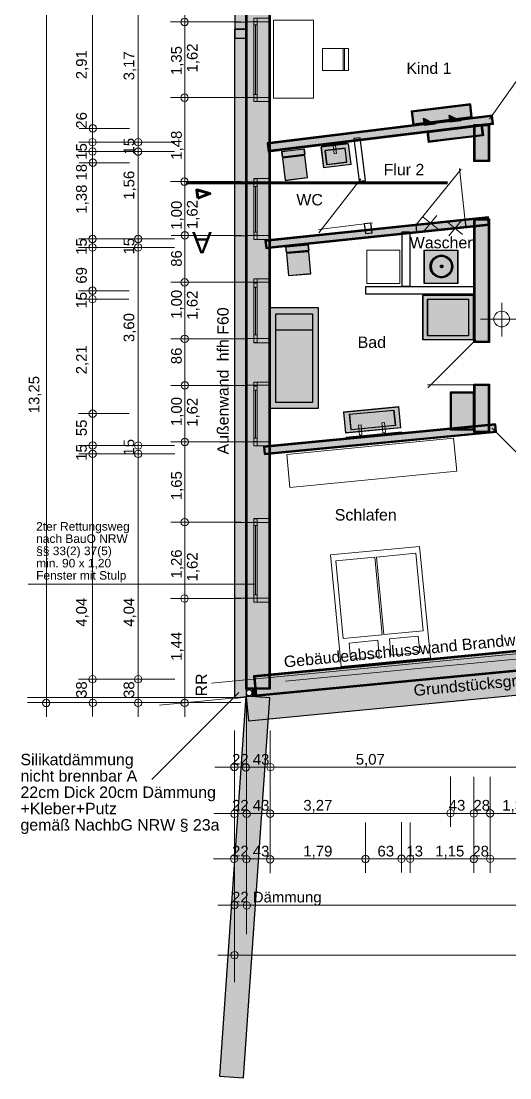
# Model space of a CAD drawing. Header units: millimetres. Extents: x 928 to 41670, y -1551 to 29737.
# Drawn here: x 928 to 9644, y -84 to 18776 of the extents above; entities that cross this region are included whole.
import ezdxf

# ---------------------------------------------------------------- set-up
doc = ezdxf.new("R2010")
doc.units = ezdxf.units.MM
doc.header["$LTSCALE"] = 50
doc.linetypes.add('PDF_564-4_176-4_70-6_176-4', pattern=[987.8, 564.4, -176.4, 70.6, -176.4])
for name, color, linetype in [('00_Wand_Bestand', 7, 'Continuous'), ('01_Daemmung_neu', 9, 'Continuous'), ('02_Grundstuecksgrenze', 8, 'Continuous'), ('03_Sanitaer', 5, 'Continuous'), ('05_Linien_stark', 7, 'Continuous'), ('06_Linien_fein', 3, 'Continuous'), ('07_Bemassung', 6, 'Continuous'), ('08_Schnittlinie', 1, 'Continuous'), ('10_Text', 7, 'Continuous')]:
    doc.layers.add(name, color=color, linetype=linetype)
doc.styles.add('PLAN', font='arial.ttf')

msp = doc.modelspace()

# ---------------------------------------------------------------- hatches: boundary and pattern name
at = {"layer": '00_Wand_Bestand'}
for points in [[(4938, 20012), (5368, 20012), (5368, 6851), (4938, 6851)], [(7882, 17170), (7913, 16919), (8975, 17050), (8944, 17301)], [(5314, 16602), (5334, 16445), (9354, 16939), (9335, 17096)], [(8120, 16915), (8105, 17043), (8313, 16939)], [(8577, 16972), (8561, 17100), (8770, 16996)], [(9149, 16927), (9173, 16733), (8191, 16612), (8168, 16807)], [(9002, 16931), (9284, 16931), (9284, 16270), (9002, 16270)], [(5276, 14866), (5292, 14717), (9280, 15136), (9265, 15285)], [(9002, 15248), (9284, 15248), (9284, 13042), (9002, 13042)], [(8243, 14397), (8225, 14397), (8225, 14408), (8226, 14419), (8228, 14430), (8230, 14441), (8233, 14452), (8236, 14462), (8240, 14472), (8244, 14482), (8249, 14492), (8254, 14501), (8260, 14510), (8266, 14518), (8273, 14527), (8280, 14534), (8287, 14542), (8295, 14549), (8304, 14556), (8312, 14562), (8321, 14568), (8330, 14573), (8340, 14578), (8350, 14582), (8360, 14586), (8370, 14589), (8381, 14592), (8392, 14594), (8403, 14596), (8414, 14596), (8425, 14597), (8436, 14596), (8448, 14596), (8459, 14594), (8469, 14592), (8480, 14589), (8490, 14586), (8500, 14582), (8510, 14578), (8520, 14573), (8529, 14568), (8538, 14562), (8547, 14556), (8555, 14549), (8563, 14542), (8570, 14534), (8577, 14527), (8584, 14518), (8590, 14510), (8596, 14501), (8601, 14492), (8606, 14482), (8610, 14472), (8614, 14462), (8617, 14452), (8620, 14441), (8622, 14430), (8624, 14419), (8625, 14408), (8625, 14397), (8625, 14385), (8624, 14374), (8622, 14363), (8620, 14352), (8617, 14342), (8614, 14332), (8610, 14321), (8606, 14312), (8601, 14302), (8596, 14293), (8590, 14284), (8584, 14275), (8577, 14267), (8570, 14259), (8563, 14252), (8555, 14245), (8547, 14238), (8538, 14232), (8529, 14226), (8520, 14221), (8510, 14216), (8500, 14211), (8490, 14208), (8480, 14204), (8469, 14202), (8459, 14200), (8448, 14198), (8436, 14197), (8425, 14197), (8414, 14197), (8403, 14198), (8392, 14200), (8381, 14202), (8370, 14204), (8360, 14208), (8350, 14211), (8340, 14216), (8330, 14221), (8321, 14226), (8312, 14232), (8304, 14238), (8295, 14245), (8287, 14252), (8280, 14259), (8273, 14267), (8266, 14275), (8260, 14284), (8254, 14293), (8249, 14302), (8244, 14312), (8240, 14321), (8236, 14332), (8233, 14342), (8230, 14352), (8228, 14363), (8226, 14374), (8225, 14385), (8225, 14397), (8243, 14397), (8243, 14386), (8244, 14376), (8245, 14365), (8248, 14355), (8250, 14345), (8253, 14335), (8257, 14326), (8261, 14317), (8266, 14308), (8271, 14299), (8277, 14291), (8283, 14283), (8289, 14275), (8296, 14268), (8303, 14261), (8311, 14255), (8319, 14249), (8327, 14243), (8336, 14238), (8345, 14233), (8354, 14229), (8364, 14225), (8373, 14222), (8383, 14219), (8393, 14217), (8404, 14216), (8414, 14215), (8425, 14214), (8436, 14215), (8446, 14216), (8457, 14217), (8467, 14219), (8477, 14222), (8487, 14225), (8496, 14229), (8505, 14233), (8514, 14238), (8523, 14243), (8531, 14249), (8539, 14255), (8547, 14261), (8554, 14268), (8561, 14275), (8567, 14283), (8573, 14291), (8579, 14299), (8584, 14308), (8589, 14317), (8593, 14326), (8597, 14335), (8600, 14345), (8603, 14355), (8605, 14365), (8606, 14376), (8607, 14386), (8607, 14397), (8607, 14408), (8606, 14418), (8605, 14428), (8603, 14439), (8600, 14449), (8597, 14458), (8593, 14468), (8589, 14477), (8584, 14486), (8579, 14494), (8573, 14503), (8567, 14511), (8561, 14518), (8554, 14526), (8547, 14533), (8539, 14539), (8531, 14545), (8523, 14551), (8514, 14556), (8505, 14561), (8496, 14565), (8487, 14568), (8477, 14572), (8467, 14574), (8457, 14576), (8446, 14578), (8436, 14579), (8425, 14579), (8414, 14579), (8404, 14578), (8393, 14576), (8383, 14574), (8373, 14572), (8364, 14568), (8354, 14565), (8345, 14561), (8336, 14556), (8327, 14551), (8319, 14545), (8311, 14539), (8303, 14533), (8296, 14526), (8289, 14518), (8283, 14511), (8277, 14503), (8271, 14494), (8266, 14486), (8261, 14477), (8257, 14468), (8253, 14458), (8250, 14449), (8248, 14439), (8245, 14428), (8244, 14418), (8243, 14408)], [(8225, 14402), (8226, 14413), (8227, 14424), (8229, 14435), (8231, 14445), (8234, 14456), (8237, 14466), (8241, 14476), (8246, 14485), (8251, 14494), (8256, 14503), (8262, 14512), (8268, 14521), (8275, 14529), (8282, 14536), (8289, 14544), (8297, 14550), (8305, 14557), (8314, 14563), (8323, 14569), (8332, 14574), (8341, 14578), (8351, 14583), (8361, 14586), (8371, 14589), (8381, 14592), (8392, 14594), (8403, 14596), (8414, 14596), (8425, 14597), (8436, 14596), (8448, 14596), (8459, 14594), (8469, 14592), (8480, 14589), (8490, 14586), (8500, 14582), (8510, 14578), (8520, 14573), (8529, 14568), (8538, 14562), (8547, 14556), (8555, 14549), (8563, 14542), (8570, 14534), (8577, 14527), (8584, 14518), (8590, 14510), (8596, 14501), (8601, 14492), (8606, 14482), (8610, 14472), (8614, 14462), (8617, 14452), (8620, 14441), (8622, 14430), (8624, 14419), (8625, 14408), (8625, 14397), (8625, 14385), (8624, 14374), (8622, 14363), (8620, 14352), (8617, 14342), (8614, 14332), (8610, 14321), (8606, 14312), (8601, 14302), (8596, 14293), (8590, 14284), (8584, 14275), (8577, 14267), (8570, 14259), (8563, 14252), (8555, 14245), (8547, 14238), (8538, 14232), (8529, 14226), (8520, 14221), (8510, 14216), (8500, 14211), (8490, 14208), (8480, 14204), (8469, 14202), (8459, 14200), (8448, 14198), (8436, 14197), (8425, 14197), (8414, 14197), (8403, 14198), (8392, 14200), (8381, 14202), (8370, 14204), (8360, 14208), (8350, 14211), (8340, 14216), (8330, 14221), (8321, 14226), (8312, 14232), (8304, 14238), (8295, 14245), (8287, 14252), (8280, 14259), (8273, 14267), (8266, 14275), (8260, 14284), (8254, 14293), (8249, 14302), (8244, 14312), (8240, 14321), (8236, 14332), (8233, 14342), (8230, 14352), (8228, 14363), (8226, 14374), (8225, 14385), (8225, 14397), (8225, 14399)], [(8232, 14390), (8236, 14390), (8237, 14379), (8238, 14368), (8240, 14357), (8243, 14346), (8246, 14336), (8249, 14326), (8254, 14316), (8259, 14307), (8264, 14297), (8270, 14289), (8276, 14280), (8283, 14272), (8290, 14264), (8297, 14257), (8305, 14250), (8314, 14244), (8322, 14238), (8331, 14232), (8341, 14227), (8350, 14223), (8360, 14219), (8371, 14215), (8381, 14213), (8392, 14210), (8403, 14209), (8414, 14208), (8425, 14207), (8436, 14208), (8447, 14209), (8458, 14210), (8468, 14212), (8479, 14215), (8489, 14218), (8499, 14222), (8508, 14227), (8518, 14232), (8527, 14237), (8535, 14243), (8544, 14249), (8551, 14256), (8559, 14263), (8566, 14270), (8573, 14278), (8579, 14287), (8585, 14295), (8590, 14304), (8595, 14314), (8600, 14323), (8603, 14333), (8607, 14343), (8609, 14353), (8612, 14364), (8613, 14375), (8614, 14386), (8615, 14397), (8614, 14408), (8613, 14419), (8612, 14430), (8609, 14440), (8607, 14451), (8603, 14461), (8600, 14470), (8595, 14480), (8590, 14489), (8585, 14498), (8579, 14507), (8573, 14515), (8566, 14523), (8559, 14531), (8551, 14538), (8544, 14545), (8535, 14551), (8527, 14557), (8518, 14562), (8508, 14567), (8499, 14571), (8489, 14575), (8479, 14578), (8469, 14581), (8458, 14583), (8447, 14585), (8436, 14586), (8425, 14586), (8414, 14586), (8403, 14585), (8392, 14583), (8381, 14581), (8371, 14578), (8360, 14575), (8350, 14571), (8341, 14566), (8331, 14561), (8322, 14556), (8314, 14550), (8305, 14543), (8297, 14537), (8290, 14529), (8283, 14522), (8276, 14513), (8270, 14505), (8264, 14496), (8259, 14487), (8254, 14477), (8249, 14468), (8246, 14458), (8243, 14447), (8240, 14437), (8238, 14426), (8237, 14415), (8236, 14404), (8232, 14404), (8233, 14415), (8234, 14426), (8236, 14436), (8239, 14447), (8242, 14457), (8245, 14467), (8249, 14476), (8254, 14486), (8259, 14495), (8265, 14504), (8270, 14512), (8277, 14520), (8284, 14528), (8291, 14536), (8299, 14543), (8307, 14549), (8315, 14555), (8324, 14561), (8333, 14566), (8342, 14571), (8352, 14575), (8361, 14579), (8371, 14582), (8382, 14585), (8392, 14587), (8403, 14589), (8414, 14589), (8425, 14590), (8436, 14589), (8447, 14589), (8457, 14587), (8468, 14585), (8478, 14582), (8488, 14579), (8498, 14576), (8507, 14571), (8516, 14567), (8525, 14562), (8534, 14556), (8542, 14550), (8550, 14544), (8558, 14537), (8565, 14530), (8572, 14522), (8578, 14514), (8584, 14506), (8590, 14497), (8595, 14488), (8600, 14479), (8604, 14470), (8608, 14460), (8611, 14450), (8613, 14440), (8615, 14429), (8617, 14419), (8618, 14408), (8618, 14397), (8618, 14386), (8617, 14375), (8615, 14364), (8613, 14354), (8611, 14344), (8608, 14334), (8604, 14324), (8600, 14315), (8595, 14305), (8590, 14296), (8584, 14288), (8578, 14280), (8572, 14272), (8565, 14264), (8558, 14257), (8550, 14250), (8542, 14243), (8534, 14237), (8525, 14232), (8516, 14227), (8507, 14222), (8498, 14218), (8488, 14214), (8478, 14211), (8468, 14209), (8457, 14207), (8447, 14205), (8436, 14204), (8425, 14204), (8414, 14204), (8403, 14205), (8392, 14207), (8382, 14209), (8371, 14211), (8361, 14215), (8352, 14218), (8342, 14223), (8333, 14227), (8324, 14233), (8315, 14238), (8307, 14244), (8299, 14251), (8291, 14258), (8284, 14265), (8277, 14273), (8270, 14281), (8265, 14290), (8259, 14299), (8254, 14308), (8249, 14317), (8245, 14327), (8242, 14337), (8239, 14347), (8236, 14357), (8234, 14368), (8233, 14379)], [(8243, 14392), (8243, 14394), (8243, 14397), (8243, 14408), (8244, 14418), (8245, 14428), (8248, 14439), (8250, 14449), (8253, 14458), (8257, 14468), (8261, 14477), (8266, 14486), (8271, 14494), (8277, 14503), (8283, 14511), (8289, 14518), (8296, 14526), (8303, 14533), (8311, 14539), (8319, 14545), (8327, 14551), (8336, 14556), (8345, 14561), (8354, 14565), (8364, 14568), (8373, 14572), (8383, 14574), (8393, 14576), (8404, 14578), (8414, 14579), (8425, 14579), (8436, 14579), (8446, 14578), (8457, 14576), (8467, 14574), (8477, 14572), (8487, 14568), (8496, 14565), (8505, 14561), (8514, 14556), (8523, 14551), (8531, 14545), (8539, 14539), (8547, 14533), (8554, 14526), (8561, 14518), (8567, 14511), (8573, 14503), (8579, 14494), (8584, 14486), (8589, 14477), (8593, 14468), (8597, 14458), (8600, 14449), (8603, 14439), (8605, 14428), (8606, 14418), (8607, 14408), (8607, 14397), (8607, 14386), (8606, 14376), (8605, 14365), (8603, 14355), (8600, 14345), (8597, 14335), (8593, 14326), (8589, 14317), (8584, 14308), (8579, 14299), (8573, 14291), (8567, 14283), (8561, 14275), (8554, 14268), (8547, 14261), (8539, 14255), (8531, 14249), (8523, 14243), (8514, 14238), (8505, 14233), (8496, 14229), (8487, 14225), (8477, 14222), (8467, 14219), (8457, 14217), (8446, 14216), (8436, 14215), (8425, 14214), (8414, 14215), (8403, 14216), (8393, 14217), (8382, 14219), (8372, 14222), (8362, 14226), (8353, 14229), (8343, 14234), (8334, 14239), (8326, 14244), (8317, 14250), (8309, 14256), (8301, 14263), (8294, 14270), (8287, 14278), (8281, 14285), (8275, 14294), (8269, 14302), (8264, 14311), (8260, 14320), (8255, 14330), (8252, 14340), (8249, 14350), (8246, 14360), (8245, 14371), (8243, 14381)], [(9002, 12294), (9284, 12294), (9284, 11435), (9002, 11435)], [(8583, 12160), (9015, 12160), (9015, 11476), (8583, 11476)], [(9406, 11437), (9391, 11588), (5252, 11189), (5266, 11039)], [(5075, 7091), (5110, 6727), (15847, 7760), (15812, 8125)], [(5057, 6879), (5111, 6879), (5111, 6730), (5057, 6730)]]:
    msp.add_hatch(color=7, dxfattribs=at).paths.add_polyline_path(points)
at = {"layer": '01_Daemmung_neu'}
for points in [[(4948, 18469), (4948, 20129), (4739, 20105), (4739, 18469)], [(4734, 18633), (4734, 6693), (4948, 6716), (4948, 18633)]]:
    msp.add_hatch(color=7, dxfattribs=at).paths.add_polyline_path(points)
at = {"layer": '02_Grundstuecksgrenze'}
for points in [[(14032, 7592), (4943, 6716), (4984, 6289), (14074, 7164)], [(4937, 6726), (4463, -54), (4892, -84), (5366, 6696)]]:
    msp.add_hatch(color=7, dxfattribs=at).paths.add_polyline_path(points)
at = {"layer": '03_Sanitaer', "transparency": 33554569}
for points in [[(5577, 16447), (5974, 16495), (5987, 16395), (5590, 16347)], [(6812, 16222), (6768, 16584), (6277, 16524), (6322, 16162)], [(6812, 16222), (6768, 16584), (6277, 16524), (6322, 16162)], [(6737, 16259), (6706, 16510), (6349, 16466), (6380, 16215)], [(6737, 16259), (6706, 16510), (6349, 16466), (6380, 16215)], [(5640, 15934), (6037, 15983), (5989, 16380), (5592, 16331)], [(5649, 14747), (6048, 14782), (6057, 14681), (5658, 14646)], [(5694, 14233), (6093, 14268), (6058, 14666), (5660, 14631)], [(8177, 13812), (8908, 13812), (8908, 13162), (8177, 13162)], [(6720, 11426), (6684, 11799), (7657, 11893), (7693, 11520)], [(6813, 11483), (6787, 11760), (7575, 11835), (7602, 11559)]]:
    msp.add_hatch(color=7, dxfattribs=at).paths.add_polyline_path(points)
at = {"layer": '03_Sanitaer', "transparency": 33554559}
for points in [[(8119, 14691), (8714, 14691), (8714, 14091), (8119, 14091)], [(8093, 13887), (8993, 13887), (8993, 13087), (8093, 13087)], [(5374, 13662), (6227, 13662), (6227, 11864), (5374, 11864)], [(5469, 13551), (6127, 13551), (6127, 11970), (5469, 11970)]]:
    msp.add_hatch(color=7, dxfattribs=at).paths.add_polyline_path(points)
at = {"layer": '03_Sanitaer', "transparency": 33554572}
msp.add_hatch(color=7, dxfattribs=at).paths.add_polyline_path([(5469, 13268), (6127, 13268), (6127, 11971), (5469, 11971)])
at = {"layer": '07_Bemassung'}
for points in [[(8428, 14423), (8432, 14422), (8436, 14421), (8439, 14420), (8442, 14418), (8445, 14416), (8448, 14413), (8450, 14410), (8451, 14406), (8452, 14402), (8452, 14399), (8452, 14395), (8451, 14391), (8450, 14388), (8448, 14384), (8445, 14382), (8442, 14379), (8439, 14377), (8436, 14376), (8432, 14375), (8428, 14375), (8424, 14375), (8421, 14376), (8417, 14377), (8414, 14379), (8411, 14382), (8409, 14384), (8407, 14388), (8405, 14391), (8405, 14395), (8404, 14399), (8405, 14402), (8405, 14406), (8407, 14410), (8409, 14413), (8411, 14416), (8414, 14418), (8417, 14420), (8421, 14421), (8424, 14422)], [(8405, 14403), (8406, 14407), (8407, 14410), (8409, 14413), (8412, 14416), (8414, 14418), (8417, 14420), (8421, 14421), (8424, 14422), (8428, 14423), (8432, 14422), (8436, 14421), (8439, 14420), (8442, 14418), (8445, 14416), (8448, 14413), (8450, 14410), (8451, 14406), (8452, 14402), (8452, 14399), (8452, 14395), (8451, 14391), (8450, 14388), (8448, 14384), (8445, 14382), (8442, 14379), (8439, 14377), (8436, 14376), (8432, 14375), (8428, 14375), (8423, 14375), (8418, 14377), (8414, 14379), (8412, 14389), (8429, 14392), (8431, 14393), (8433, 14394), (8434, 14395), (8434, 14397), (8435, 14399), (8434, 14400), (8434, 14402), (8433, 14403), (8431, 14404), (8430, 14405), (8428, 14405), (8428, 14405), (8426, 14405), (8425, 14404), (8410, 14395)]]:
    msp.add_hatch(color=7, dxfattribs=at).paths.add_polyline_path(points)

# ---------------------------------------------------------------- linework, layer by layer
at = {"layer": '00_Wand_Bestand'}
for points in [[(4938, 20012), (5368, 20012), (5368, 6851), (4938, 6851)], [(7882, 17170), (7913, 16919), (8975, 17050), (8944, 17301)], [(5314, 16602), (5334, 16445), (9354, 16939), (9335, 17096)], [(8120, 16915), (8105, 17043), (8313, 16939)], [(8577, 16972), (8561, 17100), (8770, 16996)], [(9149, 16927), (9173, 16733), (8191, 16612), (8168, 16807)], [(9002, 16931), (9284, 16931), (9284, 16270), (9002, 16270)], [(5276, 14866), (5292, 14717), (9280, 15136), (9265, 15285)], [(9002, 15248), (9284, 15248), (9284, 13042), (9002, 13042)], [(8243, 14397), (8225, 14397), (8225, 14408), (8226, 14419), (8228, 14430), (8230, 14441), (8233, 14452), (8236, 14462), (8240, 14472), (8244, 14482), (8249, 14492), (8254, 14501), (8260, 14510), (8266, 14518), (8273, 14527), (8280, 14534), (8287, 14542), (8295, 14549), (8304, 14556), (8312, 14562), (8321, 14568), (8330, 14573), (8340, 14578), (8350, 14582), (8360, 14586), (8370, 14589), (8381, 14592), (8392, 14594), (8403, 14596), (8414, 14596), (8425, 14597), (8436, 14596), (8448, 14596), (8459, 14594), (8469, 14592), (8480, 14589), (8490, 14586), (8500, 14582), (8510, 14578), (8520, 14573), (8529, 14568), (8538, 14562), (8547, 14556), (8555, 14549), (8563, 14542), (8570, 14534), (8577, 14527), (8584, 14518), (8590, 14510), (8596, 14501), (8601, 14492), (8606, 14482), (8610, 14472), (8614, 14462), (8617, 14452), (8620, 14441), (8622, 14430), (8624, 14419), (8625, 14408), (8625, 14397), (8625, 14385), (8624, 14374), (8622, 14363), (8620, 14352), (8617, 14342), (8614, 14332), (8610, 14321), (8606, 14312), (8601, 14302), (8596, 14293), (8590, 14284), (8584, 14275), (8577, 14267), (8570, 14259), (8563, 14252), (8555, 14245), (8547, 14238), (8538, 14232), (8529, 14226), (8520, 14221), (8510, 14216), (8500, 14211), (8490, 14208), (8480, 14204), (8469, 14202), (8459, 14200), (8448, 14198), (8436, 14197), (8425, 14197), (8414, 14197), (8403, 14198), (8392, 14200), (8381, 14202), (8370, 14204), (8360, 14208), (8350, 14211), (8340, 14216), (8330, 14221), (8321, 14226), (8312, 14232), (8304, 14238), (8295, 14245), (8287, 14252), (8280, 14259), (8273, 14267), (8266, 14275), (8260, 14284), (8254, 14293), (8249, 14302), (8244, 14312), (8240, 14321), (8236, 14332), (8233, 14342), (8230, 14352), (8228, 14363), (8226, 14374), (8225, 14385), (8225, 14397), (8243, 14397), (8243, 14386), (8244, 14376), (8245, 14365), (8248, 14355), (8250, 14345), (8253, 14335), (8257, 14326), (8261, 14317), (8266, 14308), (8271, 14299), (8277, 14291), (8283, 14283), (8289, 14275), (8296, 14268), (8303, 14261), (8311, 14255), (8319, 14249), (8327, 14243), (8336, 14238), (8345, 14233), (8354, 14229), (8364, 14225), (8373, 14222), (8383, 14219), (8393, 14217), (8404, 14216), (8414, 14215), (8425, 14214), (8436, 14215), (8446, 14216), (8457, 14217), (8467, 14219), (8477, 14222), (8487, 14225), (8496, 14229), (8505, 14233), (8514, 14238), (8523, 14243), (8531, 14249), (8539, 14255), (8547, 14261), (8554, 14268), (8561, 14275), (8567, 14283), (8573, 14291), (8579, 14299), (8584, 14308), (8589, 14317), (8593, 14326), (8597, 14335), (8600, 14345), (8603, 14355), (8605, 14365), (8606, 14376), (8607, 14386), (8607, 14397), (8607, 14408), (8606, 14418), (8605, 14428), (8603, 14439), (8600, 14449), (8597, 14458), (8593, 14468), (8589, 14477), (8584, 14486), (8579, 14494), (8573, 14503), (8567, 14511), (8561, 14518), (8554, 14526), (8547, 14533), (8539, 14539), (8531, 14545), (8523, 14551), (8514, 14556), (8505, 14561), (8496, 14565), (8487, 14568), (8477, 14572), (8467, 14574), (8457, 14576), (8446, 14578), (8436, 14579), (8425, 14579), (8414, 14579), (8404, 14578), (8393, 14576), (8383, 14574), (8373, 14572), (8364, 14568), (8354, 14565), (8345, 14561), (8336, 14556), (8327, 14551), (8319, 14545), (8311, 14539), (8303, 14533), (8296, 14526), (8289, 14518), (8283, 14511), (8277, 14503), (8271, 14494), (8266, 14486), (8261, 14477), (8257, 14468), (8253, 14458), (8250, 14449), (8248, 14439), (8245, 14428), (8244, 14418), (8243, 14408)], [(9002, 12294), (9284, 12294), (9284, 11435), (9002, 11435)], [(8583, 12160), (9015, 12160), (9015, 11476), (8583, 11476)], [(9406, 11437), (9391, 11588), (5252, 11189), (5266, 11039)], [(5075, 7091), (5110, 6727), (15847, 7760), (15812, 8125)], [(5057, 6879), (5111, 6879), (5111, 6730), (5057, 6730)]]:
    msp.add_lwpolyline(points, close=True, dxfattribs=at)
for centre, radius in [((8422, 14397), 200), ((8426, 14397), 191), ((8423, 14397), 182)]:
    msp.add_circle(centre, radius, dxfattribs=at)
at = {"layer": '01_Daemmung_neu'}
for points in [[(4948, 18469), (4948, 20129), (4739, 20105), (4739, 18469)], [(4734, 18633), (4734, 6693), (4948, 6716), (4948, 18633)]]:
    msp.add_lwpolyline(points, close=True, dxfattribs=at)
at = {"layer": '02_Grundstuecksgrenze'}
for points in [[(14032, 7592), (4943, 6716), (4984, 6289), (14074, 7164)], [(4937, 6726), (4463, -54), (4892, -84), (5366, 6696)]]:
    msp.add_lwpolyline(points, close=True, dxfattribs=at)
at = {"layer": '03_Sanitaer'}
for points in [[(5577, 16447), (5974, 16495), (5987, 16395), (5590, 16347)], [(6812, 16222), (6768, 16584), (6277, 16524), (6322, 16162)], [(6812, 16222), (6768, 16584), (6277, 16524), (6322, 16162)], [(6737, 16259), (6706, 16510), (6349, 16466), (6380, 16215)], [(6737, 16259), (6706, 16510), (6349, 16466), (6380, 16215)], [(5640, 15934), (6037, 15983), (5989, 16380), (5592, 16331)], [(5649, 14747), (6048, 14782), (6057, 14681), (5658, 14646)], [(5694, 14233), (6093, 14268), (6058, 14666), (5660, 14631)], [(8119, 14691), (8714, 14691), (8714, 14091), (8119, 14091)], [(8093, 13887), (8993, 13887), (8993, 13087), (8093, 13087)], [(8177, 13812), (8908, 13812), (8908, 13162), (8177, 13162)], [(5374, 13662), (6227, 13662), (6227, 11864), (5374, 11864)], [(5469, 13551), (6127, 13551), (6127, 11970), (5469, 11970)], [(5469, 13268), (6127, 13268), (6127, 11971), (5469, 11971)], [(6720, 11426), (6684, 11799), (7657, 11893), (7693, 11520)], [(6813, 11483), (6787, 11760), (7575, 11835), (7602, 11559)]]:
    msp.add_lwpolyline(points, close=True, dxfattribs=at)
at = {"layer": '05_Linien_stark', "lineweight": 15}
for p, q in [((3594, 18761), (4848, 18761)), ((3594, 17411), (4849, 17411)), ((1961, 16861), (2860, 16861)), ((1956, 16614), (2855, 16614)), ((2771, 16613), (3670, 16613)), ((1952, 16448), (2851, 16448)), ((2766, 16448), (3666, 16448)), ((1962, 16249), (2861, 16249)), ((3592, 15911), (4846, 15911)), ((3602, 14948), (4856, 14948)), ((1952, 14737), (2851, 14737)), ((1953, 14888), (2853, 14888)), ((2765, 14737), (3665, 14737)), ((2767, 14889), (3666, 14889)), ((1953, 13965), (2852, 13965)), ((3596, 14115), (4851, 14115)), ((1951, 13814), (2851, 13814)), ((9500, 13750), (9500, 13150)), ((9119, 13459), (11751, 13459)), ((3596, 13105), (4851, 13105)), ((3599, 12275), (4853, 12275)), ((1954, 11772), (2854, 11772)), ((1954, 11204), (2854, 11204)), ((2765, 11203), (3665, 11203)), ((3599, 11265), (4853, 11265)), ((1958, 11053), (2857, 11053)), ((1958, 11053), (2857, 11053)), ((2769, 11052), (3668, 11052)), ((3596, 9833), (4851, 9833)), ((1051, 8729), (5106, 8729)), ((3594, 8472), (4849, 8472)), ((4323, 6961), (16271, 8111)), ((5642, 6994), (16117, 8002)), ((3396, 6566), (16302, 7809)), ((1953, 7030), (2852, 7030)), ((2768, 7031), (3667, 7031)), ((3257, 5240), (4809, 6791)), ((1041, 6703), (4843, 6703)), ((4732, 5215), (4732, 6114)), ((4732, 5215), (4732, 6114)), ((5370, 5219), (5370, 6118)), ((5370, 5219), (5370, 6118)), ((5370, 4382), (5370, 5282)), ((8584, 4394), (8584, 5293)), ((8584, 4394), (8584, 5293)), ((9001, 4390), (9001, 5289)), ((9001, 4390), (9001, 5289)), ((9293, 4392), (9293, 5291)), ((9293, 4392), (9293, 5291)), ((5370, 3567), (5370, 4467)), ((7069, 3576), (7069, 4475)), ((7711, 3581), (7711, 4481)), ((7864, 3576), (7864, 4475)), ((9002, 3576), (9002, 4476)), ((9002, 3576), (9002, 4476)), ((9293, 3578), (9293, 4477)), ((9293, 3578), (9293, 4477))]:
    msp.add_line(p, q, dxfattribs=at)
at = {"layer": '05_Linien_stark', "lineweight": 18}
for points in [[(4944, 18474), (4944, 20124), (4743, 20101), (4743, 18474)], [(4739, 18760), (4944, 18760), (4944, 17410), (4739, 17410)], [(4739, 18628), (4739, 6698), (4943, 6720), (4943, 18628)], [(5582, 16443), (5971, 16491), (5982, 16399), (5594, 16351)], [(6768, 16588), (6274, 16527), (6319, 16158), (6814, 16219)], [(6768, 16588), (6274, 16527), (6319, 16158), (6814, 16219)], [(6707, 16505), (6347, 16461), (6377, 16218), (6737, 16262)], [(6707, 16505), (6347, 16461), (6377, 16218), (6737, 16262)], [(5644, 15939), (6032, 15987), (5985, 16375), (5597, 16328)], [(4739, 15908), (4944, 15908), (4944, 14946), (4739, 14946)], [(5654, 14743), (6044, 14777), (6052, 14685), (5662, 14651)], [(5698, 14238), (6088, 14272), (6054, 14661), (5664, 14627)], [(4739, 14116), (4944, 14116), (4944, 13106), (4739, 13106)], [(4739, 12275), (4944, 12275), (4944, 11265), (4739, 11265)], [(6679, 11803), (6716, 11420), (7699, 11515), (7662, 11898)], [(6817, 11488), (6792, 11756), (7571, 11831), (7597, 11563)], [(6961, 11385), (7007, 11390), (6990, 11568), (6944, 11563)], [(7379, 11428), (7425, 11432), (7408, 11610), (7362, 11606)], [(4740, 9826), (4945, 9826), (4945, 8475), (4740, 8475)]]:
    msp.add_lwpolyline(points, close=True, dxfattribs=at)
at = {"layer": '05_Linien_stark', "lineweight": 50}
for points in [[(4950, 20000), (5357, 20000), (5357, 6863), (4950, 6863)], [(7895, 17160), (7923, 16932), (8962, 17060), (8934, 17288)], [(5327, 16593), (5344, 16458), (9341, 16949), (9325, 17083)], [(9139, 16914), (9160, 16743), (8201, 16625), (8180, 16797)], [(9013, 16920), (9272, 16920), (9272, 16282), (9013, 16282)], [(5288, 14856), (5302, 14730), (9268, 15146), (9254, 15273)], [(9013, 15237), (9272, 15237), (9272, 13053), (9013, 13053)], [(9013, 12283), (9272, 12283), (9272, 11447), (9013, 11447)], [(8594, 12148), (9003, 12148), (9003, 11488), (8594, 11488)], [(9393, 11447), (9381, 11575), (5264, 11179), (5276, 11051)], [(5088, 7081), (5120, 6739), (15835, 7771), (15802, 8112)]]:
    msp.add_lwpolyline(points, close=True, dxfattribs=at)
at = {"layer": '05_Linien_stark', "lineweight": 20}
for points in [[(4944, 18762), (5363, 18762), (5363, 17411), (4944, 17411)], [(5079, 18831), (5363, 18831), (5363, 17342), (5079, 17342)], [(5079, 18830), (5138, 18830), (5138, 17343), (5079, 17343)], [(5079, 18768), (5138, 18768), (5138, 17409), (5079, 17409)], [(5079, 18710), (5138, 18710), (5138, 17468), (5079, 17468)], [(4945, 15909), (5364, 15909), (5364, 14949), (4945, 14949)], [(5078, 15965), (5364, 15965), (5364, 14880), (5078, 14880)], [(5078, 15963), (5138, 15963), (5138, 14881), (5078, 14881)], [(5078, 15891), (5138, 15891), (5138, 14953), (5078, 14953)], [(5078, 15825), (5138, 15825), (5138, 15012), (5078, 15012)], [(5078, 14176), (5364, 14176), (5364, 13037), (5078, 13037)], [(5078, 14174), (5138, 14174), (5138, 13038), (5078, 13038)], [(4945, 14118), (5364, 14118), (5364, 13109), (4945, 13109)], [(5078, 14099), (5138, 14099), (5138, 13113), (5078, 13113)], [(5078, 14029), (5138, 14029), (5138, 13175), (5078, 13175)], [(4945, 12277), (5364, 12277), (5364, 11268), (4945, 11268)], [(5078, 12335), (5364, 12335), (5364, 11196), (5078, 11196)], [(5078, 12333), (5138, 12333), (5138, 11197), (5078, 11197)], [(5078, 12258), (5138, 12258), (5138, 11272), (5078, 11272)], [(5078, 12189), (5138, 12189), (5138, 11335), (5078, 11335)], [(4944, 9827), (5364, 9827), (5364, 8477), (4944, 8477)], [(5079, 9897), (5364, 9897), (5364, 8407), (5079, 8407)], [(5079, 9896), (5139, 9896), (5139, 8408), (5079, 8408)], [(5079, 9834), (5139, 9834), (5139, 8475), (5079, 8475)], [(5079, 9776), (5139, 9776), (5139, 8534), (5079, 8534)]]:
    msp.add_lwpolyline(points, close=True, dxfattribs=at)
at = {"layer": '05_Linien_stark', "lineweight": 25}
for points in [[(6975, 16694), (6862, 16680), (6955, 15920), (7068, 15934)], [(7164, 15172), (7049, 15158), (7070, 14983), (7186, 14998)], [(8844, 15236), (8859, 15099), (7988, 15007), (7974, 15144)], [(7725, 15018), (7863, 15018), (7863, 14039), (7725, 14039)], [(7073, 14040), (9009, 14040), (9009, 13902), (7073, 13902)]]:
    msp.add_lwpolyline(points, close=True, dxfattribs=at)
at = {"layer": '05_Linien_stark', "lineweight": 211}
msp.add_lwpolyline([(4080, 15614), (4295, 15699), (4060, 15764)], close=True, dxfattribs=at)
at = {"layer": '05_Linien_stark', "lineweight": 15}
for points in [[(7095, 14689), (7683, 14689), (7683, 14096), (7095, 14096)], [(8123, 14688), (8711, 14688), (8711, 14095), (8123, 14095)], [(8096, 13883), (8989, 13883), (8989, 13090), (8096, 13090)], [(8181, 13808), (8905, 13808), (8905, 13165), (8181, 13165)], [(5378, 13658), (6224, 13658), (6224, 11868), (5378, 11868)], [(5472, 13548), (6124, 13548), (6124, 11973), (5472, 11973)], [(5472, 13264), (6124, 13264), (6124, 11974), (5472, 11974)], [(8641, 11330), (5665, 11043), (5722, 10454), (8697, 10741)]]:
    msp.add_lwpolyline(points, close=True, dxfattribs=at)
at = {"layer": '05_Linien_stark', "lineweight": 18}
msp.add_circle((9498, 13458), 140, dxfattribs=at)
at = {"layer": '06_Linien_fein', "lineweight": 9}
for p, q in [((5109, 17470), (5109, 18706)), ((9284, 17025), (10125, 18226)), ((7963, 15130), (8777, 16136)), ((8749, 16147), (8859, 15095)), ((6235, 14998), (6988, 15962)), ((5108, 15008), (5108, 15819)), ((7193, 15175), (6231, 15057)), ((5108, 13171), (5108, 14023)), ((8184, 12230), (9040, 13086)), ((9031, 12287), (8176, 12287)), ((5109, 11330), (5109, 12182)), ((9327, 11511), (10306, 10532)), ((5109, 8536), (5109, 9771))]:
    msp.add_line(p, q, dxfattribs=at)
at = {"layer": '06_Linien_fein', "lineweight": 5}
for p, q in [((8365, 15063), (8097, 15280)), ((8365, 15063), (8097, 15280)), ((8123, 15038), (8340, 15306)), ((8123, 15038), (8340, 15306)), ((8800, 14970), (8532, 15188)), ((8800, 14970), (8532, 15188)), ((8557, 14945), (8774, 15213)), ((8557, 14945), (8774, 15213))]:
    msp.add_line(p, q, dxfattribs=at)
at = {"layer": '06_Linien_fein', "lineweight": 9}
for points in [[(5429, 18792), (6144, 18792), (6144, 17401), (5429, 17401)], [(6300, 18289), (6694, 18289), (6694, 17895), (6300, 17895)], [(6674, 18289), (6766, 18289), (6766, 17895), (6674, 17895)], [(6744, 16586), (6742, 16599), (6288, 16543), (6289, 16530)], [(6726, 11340), (6725, 11353), (7714, 11448), (7715, 11436)], [(8035, 9401), (6443, 9248), (6634, 7257), (8227, 7410)], [(7968, 9279), (7265, 9211), (7399, 7826), (8101, 7894)], [(7237, 9208), (6539, 9141), (6672, 7756), (7370, 7823)], [(8011, 7799), (7496, 7750), (7524, 7460), (8039, 7510)], [(7288, 7725), (6776, 7676), (6804, 7386), (7316, 7436)]]:
    msp.add_lwpolyline(points, close=True, dxfattribs=at)
at = {"layer": '07_Bemassung', "lineweight": 15}
for p, q in [((4945, 2478), (4945, 28604)), ((3016, 6358), (3016, 20735)), ((1378, 6362), (1378, 20408)), ((2203, 6364), (2203, 20413)), ((3845, 6359), (3845, 20408)), ((1042, 6617), (4844, 6617)), ((4383, 5464), (30385, 5464)), ((4732, 4378), (4732, 5278)), ((4362, 4635), (30336, 4635)), ((4732, 1625), (4732, 4463)), ((4360, 3823), (30086, 3823)), ((4435, 2998), (30887, 2998)), ((4435, 2105), (30887, 2105))]:
    msp.add_line(p, q, dxfattribs=at)
at = {"layer": '07_Bemassung', "lineweight": 18}
msp.add_lwpolyline([(6536, 16559), (6494, 16554), (6513, 16405), (6554, 16411)], close=True, dxfattribs=at)
msp.add_lwpolyline([(6536, 16559), (6494, 16554), (6513, 16405), (6554, 16411)], close=True, dxfattribs=at)
at = {"layer": '07_Bemassung'}
msp.add_lwpolyline([(8405, 14403), (8406, 14407), (8407, 14410), (8409, 14413), (8412, 14416), (8414, 14418), (8417, 14420), (8421, 14421), (8424, 14422), (8428, 14423), (8432, 14422), (8436, 14421), (8439, 14420), (8442, 14418), (8445, 14416), (8448, 14413), (8450, 14410), (8451, 14406), (8452, 14402), (8452, 14399), (8452, 14395), (8451, 14391), (8450, 14388), (8448, 14384), (8445, 14382), (8442, 14379), (8439, 14377), (8436, 14376), (8432, 14375), (8428, 14375), (8423, 14375), (8418, 14377), (8414, 14379), (8412, 14389), (8429, 14392), (8431, 14393), (8433, 14394), (8434, 14395), (8434, 14397), (8435, 14399), (8434, 14400), (8434, 14402), (8433, 14403), (8431, 14404), (8430, 14405), (8428, 14405), (8428, 14405), (8426, 14405), (8425, 14404), (8410, 14395)], close=True, dxfattribs=at)
at = {"layer": '07_Bemassung', "lineweight": 50}
msp.add_lwpolyline([(5069, 6867), (5100, 6867), (5100, 6741), (5069, 6741)], close=True, dxfattribs=at)
at = {"layer": '07_Bemassung', "lineweight": 18}
for centre, radius in [((3843, 18761), 65.8), ((3843, 17410), 65.8), ((2205, 16862), 65.8), ((2200, 16615), 65.8), ((3015, 16614), 65.8), ((2202, 16448), 65.8), ((3016, 16447), 65.8), ((2206, 16250), 65.8), ((3840, 15911), 65.8), ((2202, 14888), 65.8), ((3015, 14888), 65.8), ((3848, 14952), 65.8), ((2201, 14737), 65.8), ((3014, 14737), 65.8), ((3845, 14114), 65.8), ((2201, 13965), 65.8), ((2200, 13814), 65.8), ((3845, 13104), 65.8), ((3847, 12275), 65.8), ((2204, 11771), 65.8), ((3847, 11265), 65.8), ((2204, 11203), 65.8), ((3015, 11203), 65.8), ((2203, 11053), 65.8), ((3017, 11052), 65.8), ((3845, 9832), 65.8), ((3843, 8472), 65.3), ((2201, 7030), 65.8), ((3016, 7030), 65.8), ((1376, 6607), 65.8), ((2205, 6608), 65.8), ((3014, 6608), 65.8), ((3844, 6608), 65.8), ((4731, 5464), 65.8), ((4937, 5458), 65.8), ((5375, 5460), 65.8), ((4732, 4627), 65.8), ((4950, 4628), 65.8), ((5369, 4631), 65.8), ((8585, 4639), 65.8), ((9001, 4636), 65.8), ((9293, 4637), 65.8), ((4726, 3827), 65.8), ((4948, 3818), 65.8), ((5369, 3816), 65.8), ((7069, 3822), 65.8), ((7711, 3827), 65.8), ((7866, 3826), 65.8), ((9002, 3822), 65.8), ((9293, 3824), 65.8), ((4733, 3001), 65.8), ((4953, 2992), 65.8), ((4735, 2107), 65.8)]:
    msp.add_circle(centre, radius, dxfattribs=at)
at = {"layer": '07_Bemassung'}
msp.add_circle((8428, 14399), 24, dxfattribs=at)
at = {"layer": '07_Bemassung', "lineweight": 9}
msp.add_circle((4994, 6788), 50.6, dxfattribs=at)
at = {"layer": '08_Schnittlinie', "linetype": 'PDF_564-4_176-4_70-6_176-4', "lineweight": 70}
msp.add_line((3869, 15887), (8535, 15887), dxfattribs=at)

# ---------------------------------------------------------------- texts
at = {"layer": '07_Bemassung', "style": 'PLAN'}
for s, p in [('1,35', (3793, 17813)), ('1,62', (4075, 17859)), ('2,91', (2099, 17739)), ('3,17', (2946, 17719)), ('26', (2099, 16857)), ('1,48', (3793, 16302)), ('15', (2946, 16396)), ('1,56', (2946, 15587)), ('1,00', (3793, 15052)), ('1,62', (4075, 15065)), ('15', (2099, 14605)), ('15', (2946, 14611)), ('86', (3793, 14391)), ('69', (2099, 14090)), ('1,00', (3793, 13462)), ('15', (2099, 13648)), ('1,62', (4075, 13448)), ('3,60', (2946, 13047)), ('2,21', (2099, 12472)), ('86', (3793, 12653)), ('13,25', (1253, 11777)), ('1,00', (3793, 11550)), ('1,62', (4075, 11536)), ('55', (2099, 11369)), ('15', (2099, 10928)), ('15', (2946, 11022)), ('1,65', (3793, 10226)), ('1,26', (3793, 8829)), ('1,62', (4075, 8776)), ('4,04', (2099, 7967)), ('4,04', (2946, 7967)), ('1,44', (3793, 7359)), ('38', (2099, 6697)), ('38', (2946, 6697))]:
    msp.add_text(s, height=190.5, rotation=90, dxfattribs=at).set_placement(p)
for s, p in [('5,07', (6896, 5506)), ('3,27', (5961, 4686)), ('43', (8554, 4686)), ('28', (8995, 4686)), ('1,37', (9510, 4686)), ('1,79', (5961, 3867)), ('63', (7284, 3867)), ('13', (7799, 3867)), ('1,15', (8314, 3867)), ('28', (8976, 3867))]:
    msp.add_text(s, height=190.5, dxfattribs=at).set_placement(p)
at = {"layer": '10_Text', "style": 'PLAN'}
for s, height, p in [('Kind 1', 203.2, (7799, 17834)), ('Flur 2', 203.2, (7393, 16025)), ('WC', 203.2, (5837, 15487)), ('Waschen', 203.2, (7860, 14721)), ('Bad', 203.2, (6930, 12944)), ('Schlafen', 203.2, (6522, 9863)), ('2ter Rettungsweg', 152.4, (1196, 9682)), ('nach BauO NRW', 152.4, (1196, 9464)), ('§§ 33(2) 37(5)', 152.4, (1196, 9245)), ('min. 90 x 1,20', 152.4, (1196, 9026)), ('Fenster mit Stulp', 152.4, (1196, 8808)), ('Silikatdämmung', 203.2, (916, 5496)), ('22 43', 190.5, (4690, 5506)), ('nicht brennbar A', 203.2, (916, 5204)), ('22cm Dick 20cm Dämmung', 203.2, (916, 4913)), ('+Kleber+Putz', 203.2, (916, 4622)), ('22 43', 190.5, (4690, 4686)), ('gemäß NachbG NRW § 23a', 203.2, (916, 4330)), ('22 43', 190.5, (4690, 3867)), ('22 Dämmung', 190.5, (4690, 3047))]:
    msp.add_text(s, height=height, dxfattribs=at).set_placement(p)
for s, height, rotation, p in [('1,38 18 15', 190.5, 90, (2099, 15340)), ('A', 381, 180, (4331, 15012)), ('hfh F60', 203.2, 90, (4629, 12705)), ('Außenwand', 203.2, 90, (4629, 11042)), ('Gebäudeabschlusswand Brandwand', 203.2, 5.5, (5624, 7239)), ('RR', 203.2, 90, (4244, 6724)), ('Grundstücksgrenze', 203.2, 5.5, (7938, 6729))]:
    msp.add_text(s, height=height, rotation=rotation, dxfattribs=at).set_placement(p)

doc.saveas('drawing.dxf')
